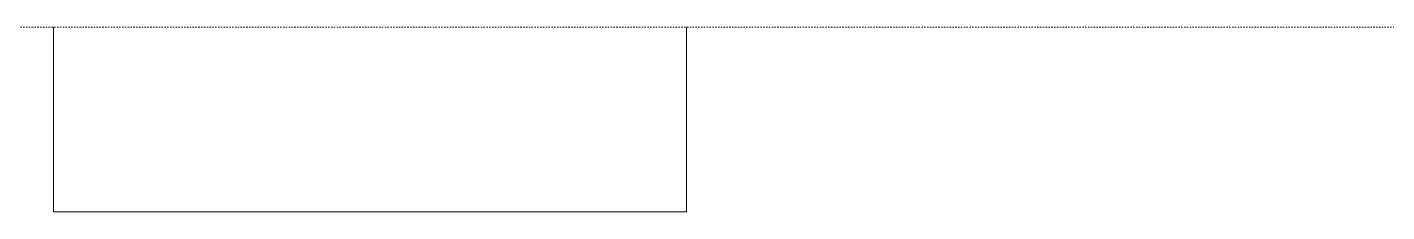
# Model space of a CAD drawing. Header units: inches. Extents: x -4058 to -1781, y 9814 to 12289.
# Drawn here: x -2363.3 to -2243, y 12224.4 to 12240.8 of the extents above; entities that cross this region are included whole.
import ezdxf

# ---------------------------------------------------------------- set-up
doc = ezdxf.new("R2010")
doc.units = ezdxf.units.IN
doc.header["$MEASUREMENT"] = 0
doc.linetypes.add('Aligning Line 1_8_', pattern=[0.25, 0.125, -0.125])
for name, color, linetype, lineweight in [('0-1', 7, 'Continuous', 5), ('C-TOPO', 7, 'Continuous', 9), ('G-ANNO-SYMB', 111, 'Aligning Line 1_8_', 9)]:
    doc.layers.add(name, color=color, linetype=linetype, lineweight=lineweight)

# ---------------------------------------------------------------- blocks, each defined once
blk = doc.blocks.new('CTR  - Topography_rvt-1-UNIT PLANS - 2ND FLOOR')
at = {"layer": 'C-TOPO'}
for p, q in [((-2360.95, 12226.84), (-2360.95, 12240.76)), ((-2360.95, 12240.76), (-2360.95, 12226.84)), ((-2304.95, 12240.76), (-2304.95, 12224.44)), ((-2304.95, 12224.44), (-2304.95, 12240.76)), ((-2360.95, 12224.44), (-2360.95, 12226.84)), ((-2360.95, 12226.84), (-2360.95, 12224.44)), ((-2348.52, 12224.44), (-2360.95, 12224.44)), ((-2360.95, 12224.44), (-2348.52, 12224.44)), ((-2304.95, 12224.44), (-2348.52, 12224.44)), ((-2348.52, 12224.44), (-2304.95, 12224.44))]:
    blk.add_line(p, q, dxfattribs=at)

msp = doc.modelspace()

# ---------------------------------------------------------------- linework, layer by layer
at = {"layer": 'G-ANNO-SYMB'}
msp.add_line((-1813.52288, 12240.74859), (-4009.5295, 12240.74859), dxfattribs=at)

# ---------------------------------------------------------------- block references
at = {"layer": '0-1'}
msp.add_blockref('CTR  - Topography_rvt-1-UNIT PLANS - 2ND FLOOR', (0, 0), dxfattribs=at)

doc.saveas('drawing.dxf')
